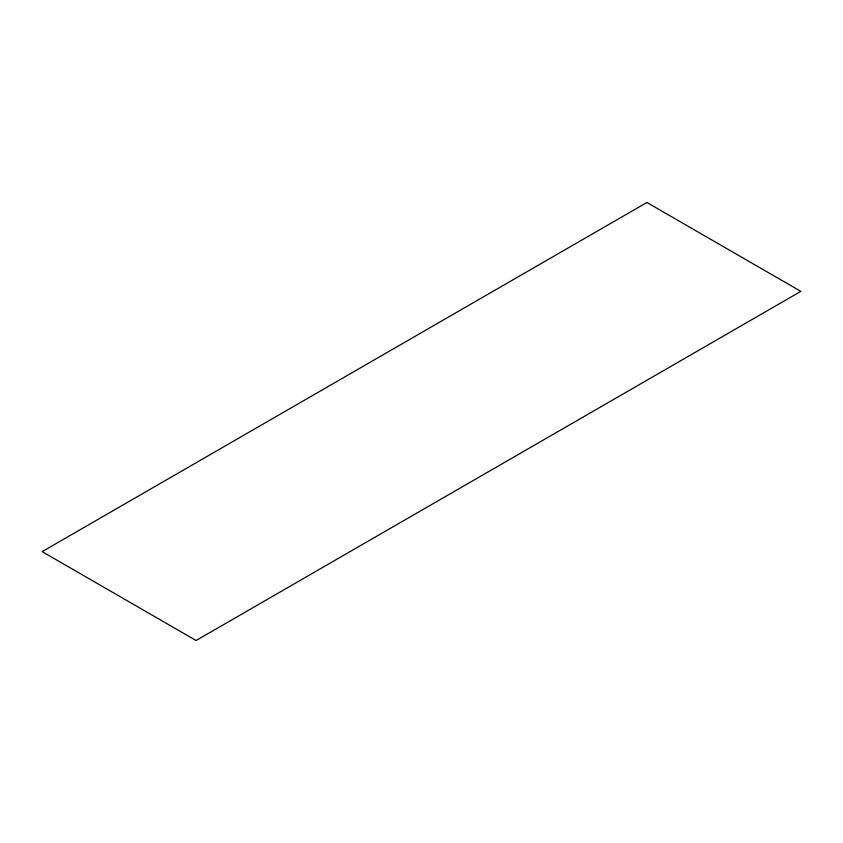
<?xml version="1.0" encoding="UTF-8"?>
<svg xmlns="http://www.w3.org/2000/svg" width="843" height="843" viewBox="0 0 843 843"><rect width="100%" height="100%" fill="white"/><g stroke="black" fill="none" stroke-linecap="round" stroke-linejoin="round"><path stroke-width="1.26" d="M646.908 202.489L42.15 551.638L196.092 640.511L800.85 291.362L646.908 202.489"/></g></svg>
